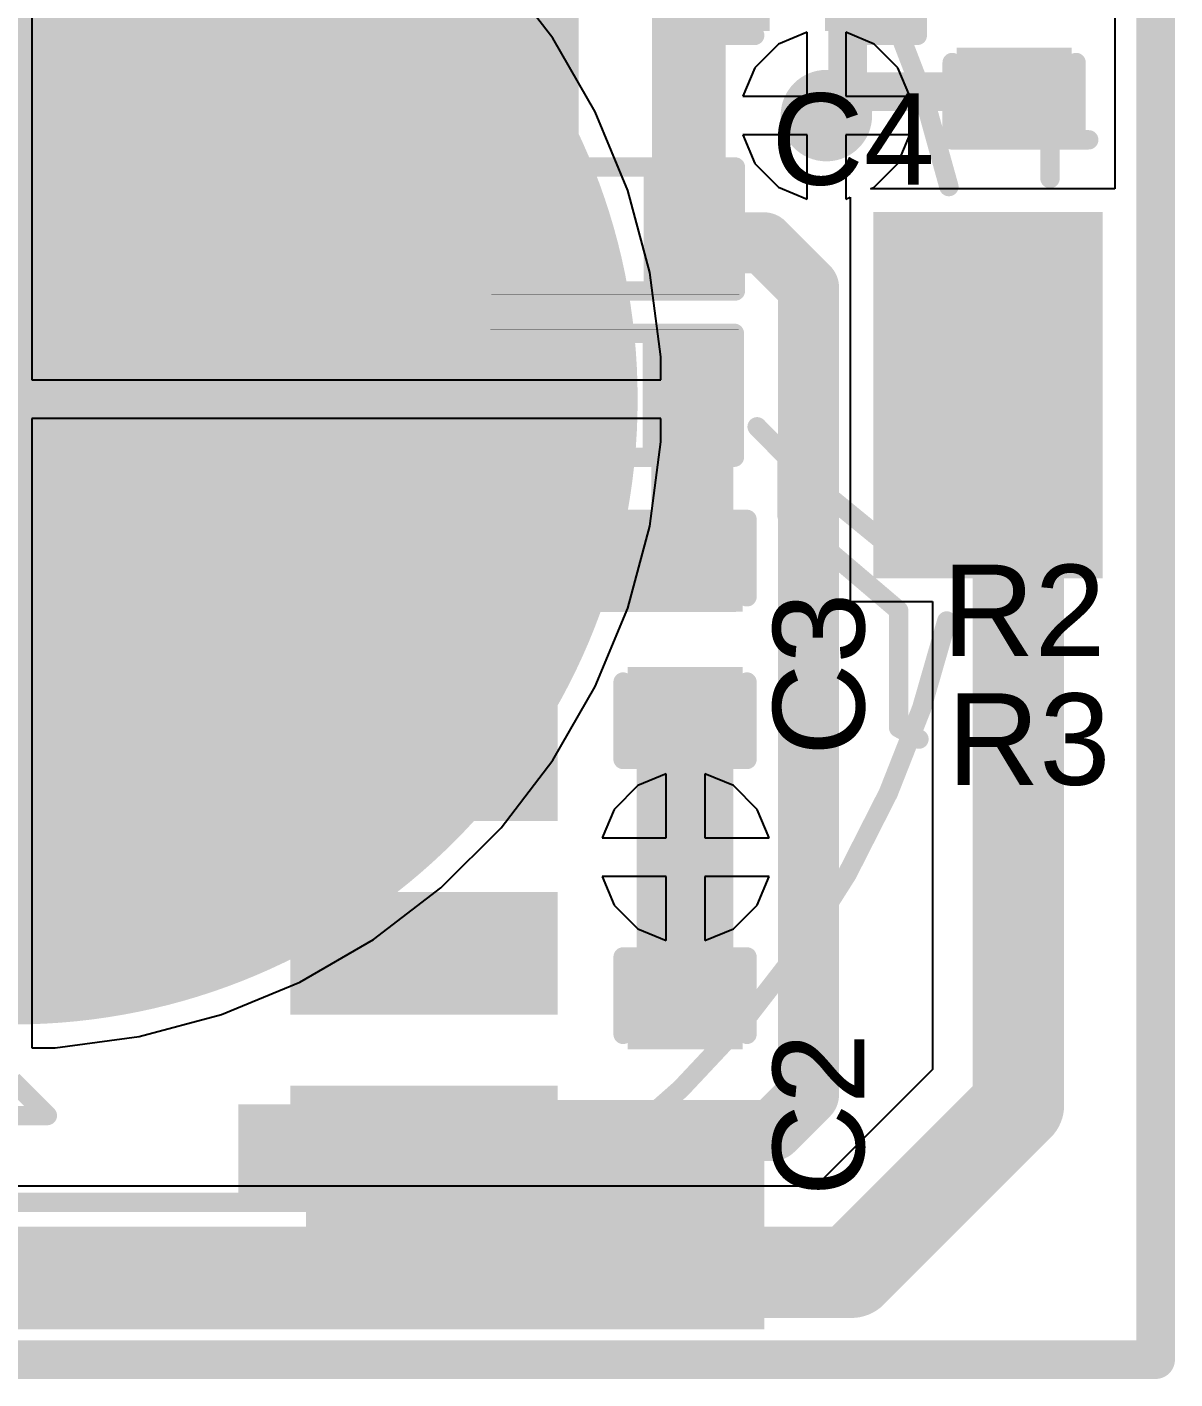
# Model space of a CAD drawing. Header units: inches. Extents: x -0.1 to 15.1, y -0.1 to 15.9.
# Drawn here: x 7.6 to 15.13, y -0.13 to 8.74 of the extents above; entities that cross this region are included whole.
import ezdxf

# ---------------------------------------------------------------- set-up
doc = ezdxf.new("R2010")
doc.units = ezdxf.units.IN
for name, color, linetype in [('Board Outline', 216, 'Continuous'), ('Bottom Layer', 5, 'Continuous'), ('Bottom Overlay', 54, 'Continuous'), ('Bottom Paste', 16, 'Continuous'), ('Bottom Solder', 6, 'Continuous'), ('Multi-Layer', 9, 'Continuous'), ('Pad Holes', 156, 'Continuous'), ('Top Layer', 1, 'Continuous'), ('Top Overlay', 2, 'Continuous'), ('Top Paste', 8, 'Continuous'), ('Top Solder', 216, 'Continuous'), ('Via Holes', 16, 'Continuous')]:
    doc.layers.add(name, color=color, linetype=linetype)
doc.styles.add('Arial', font='', dxfattribs={"height": 0.2})
doc.styles.get('Arial').set_extended_font_data('Arial')

# ---------------------------------------------------------------- blocks, each defined once
blk = doc.blocks.new('RD_CR1220_2_B_2')
at = {"layer": 'Bottom Layer'}
h = blk.add_hatch(color=5, dxfattribs=at)
edge = h.paths.add_edge_path()
edge.add_arc((0, 0), 4, 0, 360)
blk.add_hatch(color=5, dxfattribs=at).paths.add_polyline_path([(-5.75, 1.0728), (-5.75, -1.1272), (-7.05, -1.1272), (-7.05, 1.0728)])
at = {"layer": 'Bottom Paste'}
h = blk.add_hatch(color=16, dxfattribs=at)
edge = h.paths.add_edge_path()
edge.add_arc((0, 0), 4, 0, 360)
at = {"layer": 'Bottom Solder'}
h = blk.add_hatch(color=6, dxfattribs=at)
edge = h.paths.add_edge_path()
edge.add_arc((0, 0), 4.1016, 0, 360)
blk.add_hatch(color=6, dxfattribs=at).paths.add_polyline_path([(-5.6484, 1.1744), (-5.6484, -1.2288), (-7.1516, -1.2288), (-7.1516, 1.1744)])
at = {"layer": 'Multi-Layer'}
blk.add_hatch(color=9, dxfattribs=at).paths.add_polyline_path([(-5.75, 1.0728), (-5.75, -1.1272), (-7.05, -1.1272), (-7.05, 1.0728)])
at = {"layer": 'Pad Holes'}
blk.add_hatch(color=7, dxfattribs=at).paths.add_polyline_path([(-6.1, 0.6228), (-6.1, -0.6772), (-6.7, -0.6772), (-6.7, 0.6228)])
at = {"layer": 'Top Layer'}
blk.add_hatch(color=1, dxfattribs=at).paths.add_polyline_path([(-5.75, 1.0728), (-5.75, -1.1272), (-7.05, -1.1272), (-7.05, 1.0728)])
at = {"layer": 'Top Solder'}
blk.add_hatch(color=216, dxfattribs=at).paths.add_polyline_path([(-5.6484, 1.1744), (-5.6484, -1.2288), (-7.1516, -1.2288), (-7.1516, 1.1744)])
at = {"layer": 'Bottom Overlay'}
for points in [[(-6.1298, 1.4545, 0.127, 0.127, -0.191665), (-3.4544, 5.2685, 0.127, 0.127, 0)], [(3.4544, 5.2685, 0.127, 0.127, 0), (-3.4544, 5.2685, 0.127, 0.127, 0)], [(0.2286, 4.699, 0.127, 0.127, 0), (-0.2286, 4.699, 0.127, 0.127, 0)], [(0, 4.4704, 0.127, 0.127, 0), (-0.2286, 4.699, 0.127, 0.127, 0)], [(-6.8072, -1.4478, 0.127, 0.127, 0), (-6.8072, -1.9558, 0.127, 0.127, 0)], [(6.1298, -1.4545, 0.127, 0.127, -0.794411), (-6.1436, -1.3952, 0.127, 0.127, 0)], [(-6.5532, -1.7018, 0.127, 0.127, 0), (-7.0612, -1.7018, 0.127, 0.127, 0)]]:
    blk.add_lwpolyline(points, format="xyseb", dxfattribs=at)
for points in [[(-3.4861, 5.2685, 0.0635, 0.0635, 1), (-3.4226, 5.2685, 0.0635, 0.0635, 1)], [(-3.4861, 5.2685, 0.0635, 0.0635, 1), (-3.4226, 5.2685, 0.0635, 0.0635, 1)], [(-0.2604, 4.699, 0.0635, 0.0635, 1), (-0.1968, 4.699, 0.0635, 0.0635, 1)], [(-0.2604, 4.699, 0.0635, 0.0635, 1), (-0.1968, 4.699, 0.0635, 0.0635, 1)], [(-6.1615, 1.4545, 0.0635, 0.0635, 1), (-6.098, 1.4545, 0.0635, 0.0635, 1)], [(-6.8389, -1.4478, 0.0635, 0.0635, 1), (-6.7754, -1.4478, 0.0635, 0.0635, 1)], [(-6.1753, -1.3952, 0.0635, 0.0635, 1), (-6.1118, -1.3952, 0.0635, 0.0635, 1)], [(-7.0929, -1.7018, 0.0635, 0.0635, 1), (-7.0294, -1.7018, 0.0635, 0.0635, 1)], [(-6.5849, -1.7018, 0.0635, 0.0635, 1), (-6.5214, -1.7018, 0.0635, 0.0635, 1)], [(-6.8389, -1.9558, 0.0635, 0.0635, 1), (-6.7754, -1.9558, 0.0635, 0.0635, 1)]]:
    blk.add_lwpolyline(points, format="xyseb", close=True, dxfattribs=at)
blk = doc.blocks.new('SOIC_8_0_154___3_90___W______5')
at = {"layer": 'Top Layer'}
for points in [[(-3.475, 1.605), (-3.475, 2.205), (-1.925, 2.205), (-1.925, 1.605)], [(1.925, 1.605), (1.925, 2.205), (3.475, 2.205), (3.475, 1.605)], [(-3.475, 0.335), (-3.475, 0.935), (-1.925, 0.935), (-1.925, 0.335)], [(1.925, 0.335), (1.925, 0.935), (3.475, 0.935), (3.475, 0.335)], [(-3.475, -0.935), (-3.475, -0.335), (-1.925, -0.335), (-1.925, -0.935)], [(1.925, -0.935), (1.925, -0.335), (3.475, -0.335), (3.475, -0.935)], [(-3.475, -2.205), (-3.475, -1.605), (-1.925, -1.605), (-1.925, -2.205)], [(1.925, -2.205), (1.925, -1.605), (3.475, -1.605), (3.475, -2.205)]]:
    blk.add_hatch(color=1, dxfattribs=at).paths.add_polyline_path(points)
at = {"layer": 'Top Overlay'}
blk.add_hatch(color=2, dxfattribs=at).paths.add_polyline_path([(-1.8382, 1.6256), (-1.4826, 1.6256), (-1.4826, 2.2098), (-1.8382, 2.2098)])
at = {"layer": 'Top Paste'}
for points in [[(-3.475, 1.605), (-3.475, 2.205), (-1.925, 2.205), (-1.925, 1.605)], [(1.925, 1.605), (1.925, 2.205), (3.475, 2.205), (3.475, 1.605)], [(-3.475, 0.335), (-3.475, 0.935), (-1.925, 0.935), (-1.925, 0.335)], [(1.925, 0.335), (1.925, 0.935), (3.475, 0.935), (3.475, 0.335)], [(-3.475, -0.935), (-3.475, -0.335), (-1.925, -0.335), (-1.925, -0.935)], [(1.925, -0.935), (1.925, -0.335), (3.475, -0.335), (3.475, -0.935)], [(-3.475, -2.205), (-3.475, -1.605), (-1.925, -1.605), (-1.925, -2.205)], [(1.925, -2.205), (1.925, -1.605), (3.475, -1.605), (3.475, -2.205)]]:
    blk.add_hatch(color=8, dxfattribs=at).paths.add_polyline_path(points)
at = {"layer": 'Top Solder'}
for points in [[(-3.5766, 1.5034), (-3.5766, 2.3066), (-1.8234, 2.3066), (-1.8234, 1.5034)], [(1.8234, 1.5034), (1.8234, 2.3066), (3.5766, 2.3066), (3.5766, 1.5034)], [(-3.5766, 0.2334), (-3.5766, 1.0366), (-1.8234, 1.0366), (-1.8234, 0.2334)], [(1.8234, 0.2334), (1.8234, 1.0366), (3.5766, 1.0366), (3.5766, 0.2334)], [(-3.5766, -1.0366), (-3.5766, -0.2334), (-1.8234, -0.2334), (-1.8234, -1.0366)], [(1.8234, -1.0366), (1.8234, -0.2334), (3.5766, -0.2334), (3.5766, -1.0366)], [(-3.5766, -2.3066), (-3.5766, -1.5034), (-1.8234, -1.5034), (-1.8234, -2.3066)], [(1.8234, -2.3066), (1.8234, -1.5034), (3.5766, -1.5034), (3.5766, -2.3066)]]:
    blk.add_hatch(color=216, dxfattribs=at).paths.add_polyline_path(points)
at = {"layer": 'Top Overlay'}
for points in [[(1.8034, 2.5146, 0.127, 0.127, 0), (-1.8288, 2.5146, 0.127, 0.127, 0)], [(-3.794, 2.0574, 0.127, 0.127, 0), (-3.794, 1.8034, 0.127, 0.127, 0)], [(-3.667, 1.9304, 0.127, 0.127, 0), (-3.794, 2.0574, 0.127, 0.127, 0)], [(-3.667, 1.9304, 0.127, 0.127, 0), (-3.794, 1.8034, 0.127, 0.127, 0)], [(1.8034, -2.5146, 0.127, 0.127, 0), (-1.8288, -2.5146, 0.127, 0.127, 0)]]:
    blk.add_lwpolyline(points, format="xyseb", dxfattribs=at)
for points in [[(-1.8605, 2.5146, 0.0635, 0.0635, 1), (-1.7971, 2.5146, 0.0635, 0.0635, 1)], [(1.7716, 2.5146, 0.0635, 0.0635, 1), (1.8352, 2.5146, 0.0635, 0.0635, 1)], [(-3.8258, 2.0574, 0.0635, 0.0635, 1), (-3.7623, 2.0574, 0.0635, 0.0635, 1)], [(-3.8258, 2.0574, 0.0635, 0.0635, 1), (-3.7623, 2.0574, 0.0635, 0.0635, 1)], [(-3.6988, 1.9304, 0.0635, 0.0635, 1), (-3.6353, 1.9304, 0.0635, 0.0635, 1)], [(-3.6988, 1.9304, 0.0635, 0.0635, 1), (-3.6353, 1.9304, 0.0635, 0.0635, 1)], [(-3.8258, 1.8034, 0.0635, 0.0635, 1), (-3.7623, 1.8034, 0.0635, 0.0635, 1)], [(-3.8258, 1.8034, 0.0635, 0.0635, 1), (-3.7623, 1.8034, 0.0635, 0.0635, 1)], [(-1.8605, -2.5146, 0.0635, 0.0635, 1), (-1.7971, -2.5146, 0.0635, 0.0635, 1)], [(1.7716, -2.5146, 0.0635, 0.0635, 1), (1.8352, -2.5146, 0.0635, 0.0635, 1)]]:
    blk.add_lwpolyline(points, format="xyseb", close=True, dxfattribs=at)
blk = doc.blocks.new('TSA016A2518A_8')
at = {"layer": 'Top Layer'}
for points in [[(-2.6251, 1.425), (-1.5751, 1.425), (-1.5751, 0.725), (-2.6251, 0.725)], [(1.5751, 1.425), (2.6251, 1.425), (2.6251, 0.725), (1.5751, 0.725)], [(-2.6251, -0.725), (-1.5751, -0.725), (-1.5751, -1.425), (-2.6251, -1.425)], [(1.5751, -0.725), (2.6251, -0.725), (2.6251, -1.425), (1.5751, -1.425)]]:
    blk.add_hatch(color=1, dxfattribs=at).paths.add_polyline_path(points)
at = {"layer": 'Top Paste'}
for points in [[(-2.6251, 1.425), (-1.5751, 1.425), (-1.5751, 0.725), (-2.6251, 0.725)], [(1.5751, 1.425), (2.6251, 1.425), (2.6251, 0.725), (1.5751, 0.725)], [(-2.6251, -0.725), (-1.5751, -0.725), (-1.5751, -1.425), (-2.6251, -1.425)], [(1.5751, -0.725), (2.6251, -0.725), (2.6251, -1.425), (1.5751, -1.425)]]:
    blk.add_hatch(color=8, dxfattribs=at).paths.add_polyline_path(points)
at = {"layer": 'Top Solder'}
for points in [[(-2.6759, 1.4758), (-1.5243, 1.4758), (-1.5243, 0.6742), (-2.6759, 0.6742)], [(1.5243, 1.4758), (2.6759, 1.4758), (2.6759, 0.6742), (1.5243, 0.6742)], [(-2.6759, -0.6742), (-1.5243, -0.6742), (-1.5243, -1.4758), (-2.6759, -1.4758)], [(1.5243, -0.6742), (2.6759, -0.6742), (2.6759, -1.4758), (1.5243, -1.4758)]]:
    blk.add_hatch(color=216, dxfattribs=at).paths.add_polyline_path(points)
at = {"layer": 'Top Overlay'}
for points in [[(-2.06, 1.712, 0.127, 0.127, 0), (-1.3664, 1.712, 0.127, 0.127, 0)], [(-1.3664, 1.712, 0.127, 0.127, 0), (1.3664, 1.712, 0.127, 0.127, 0)], [(1.3664, 1.712, 0.127, 0.127, 0), (2.08, 1.712, 0.127, 0.127, 0)], [(-2.8956, 1.2192, 0.127, 0.127, 0), (-2.7686, 1.0922, 0.127, 0.127, 0)], [(-2.8956, 0.9652, 0.127, 0.127, 0), (-2.8956, 1.2192, 0.127, 0.127, 0)], [(-2.8956, 0.9652, 0.127, 0.127, 0), (-2.7686, 1.0922, 0.127, 0.127, 0)], [(-0.508, -1.0159, 0.127, 0.127, -1), (-0.508, 1.0161, 0.127, 0.127, 0)], [(-0.508, 1.0161, 0.127, 0.127, 0), (0.508, 1.0161, 0.127, 0.127, 0)], [(0.508, 1.0161, 0.127, 0.127, -1), (0.508, -1.0159, 0.127, 0.127, 0)], [(-2.1999, -0.5437, 0.127, 0.127, 0), (-2.1999, 0.5439, 0.127, 0.127, 0)], [(2.1999, -0.5437, 0.127, 0.127, 0), (2.1999, 0.5439, 0.127, 0.127, 0)], [(-0.508, -1.0159, 0.127, 0.127, 0), (0.508, -1.0159, 0.127, 0.127, 0)], [(-2.02, -1.6862, 0.127, 0.127, 0), (-1.3952, -1.6862, 0.127, 0.127, 0)], [(-1.3952, -1.6862, 0.127, 0.127, 0), (1.367, -1.6862, 0.127, 0.127, 0)], [(1.367, -1.6862, 0.127, 0.127, 0), (2.14, -1.6862, 0.127, 0.127, 0)]]:
    blk.add_lwpolyline(points, format="xyseb", dxfattribs=at)
for points in [[(-2.0917, 1.712, 0.0635, 0.0635, 1), (-2.0282, 1.712, 0.0635, 0.0635, 1)], [(-1.3982, 1.712, 0.0635, 0.0635, 1), (-1.3347, 1.712, 0.0635, 0.0635, 1)], [(-1.3982, 1.712, 0.0635, 0.0635, 1), (-1.3347, 1.712, 0.0635, 0.0635, 1)], [(1.3347, 1.712, 0.0635, 0.0635, 1), (1.3982, 1.712, 0.0635, 0.0635, 1)], [(1.3347, 1.712, 0.0635, 0.0635, 1), (1.3982, 1.712, 0.0635, 0.0635, 1)], [(2.0483, 1.712, 0.0635, 0.0635, 1), (2.1118, 1.712, 0.0635, 0.0635, 1)], [(-2.9274, 1.2192, 0.0635, 0.0635, 1), (-2.8638, 1.2192, 0.0635, 0.0635, 1)], [(-2.9274, 1.2192, 0.0635, 0.0635, 1), (-2.8638, 1.2192, 0.0635, 0.0635, 1)], [(-2.8003, 1.0922, 0.0635, 0.0635, 1), (-2.7369, 1.0922, 0.0635, 0.0635, 1)], [(-2.8003, 1.0922, 0.0635, 0.0635, 1), (-2.7369, 1.0922, 0.0635, 0.0635, 1)], [(-0.5398, 1.0161, 0.0635, 0.0635, 1), (-0.4763, 1.0161, 0.0635, 0.0635, 1)], [(-0.5398, 1.0161, 0.0635, 0.0635, 1), (-0.4763, 1.0161, 0.0635, 0.0635, 1)], [(0.4763, 1.0161, 0.0635, 0.0635, 1), (0.5398, 1.0161, 0.0635, 0.0635, 1)], [(0.4763, 1.0161, 0.0635, 0.0635, 1), (0.5398, 1.0161, 0.0635, 0.0635, 1)], [(-2.9274, 0.9652, 0.0635, 0.0635, 1), (-2.8638, 0.9652, 0.0635, 0.0635, 1)], [(-2.9274, 0.9652, 0.0635, 0.0635, 1), (-2.8638, 0.9652, 0.0635, 0.0635, 1)], [(-2.2316, 0.5439, 0.0635, 0.0635, 1), (-2.1681, 0.5439, 0.0635, 0.0635, 1)], [(2.1681, 0.5439, 0.0635, 0.0635, 1), (2.2316, 0.5439, 0.0635, 0.0635, 1)], [(-2.2316, -0.5437, 0.0635, 0.0635, 1), (-2.1681, -0.5437, 0.0635, 0.0635, 1)], [(2.1681, -0.5437, 0.0635, 0.0635, 1), (2.2316, -0.5437, 0.0635, 0.0635, 1)], [(-0.5398, -1.0159, 0.0635, 0.0635, 1), (-0.4763, -1.0159, 0.0635, 0.0635, 1)], [(-0.5398, -1.0159, 0.0635, 0.0635, 1), (-0.4763, -1.0159, 0.0635, 0.0635, 1)], [(0.4763, -1.0159, 0.0635, 0.0635, 1), (0.5398, -1.0159, 0.0635, 0.0635, 1)], [(0.4763, -1.0159, 0.0635, 0.0635, 1), (0.5398, -1.0159, 0.0635, 0.0635, 1)], [(-2.0517, -1.6862, 0.0635, 0.0635, 1), (-1.9882, -1.6862, 0.0635, 0.0635, 1)], [(-1.427, -1.6862, 0.0635, 0.0635, 1), (-1.3635, -1.6862, 0.0635, 0.0635, 1)], [(-1.427, -1.6862, 0.0635, 0.0635, 1), (-1.3635, -1.6862, 0.0635, 0.0635, 1)], [(1.3352, -1.6862, 0.0635, 0.0635, 1), (1.3987, -1.6862, 0.0635, 0.0635, 1)], [(1.3352, -1.6862, 0.0635, 0.0635, 1), (1.3987, -1.6862, 0.0635, 0.0635, 1)], [(2.1083, -1.6862, 0.0635, 0.0635, 1), (2.1718, -1.6862, 0.0635, 0.0635, 1)]]:
    blk.add_lwpolyline(points, format="xyseb", close=True, dxfattribs=at)
blk = doc.blocks.new('R___0402_10')
at = {"layer": 'Top Layer'}
for points in [[(-0.6985, -0.3175), (-0.6985, 0.3175), (-0.2413, 0.3175), (-0.2413, -0.3175)], [(0.2413, -0.3175), (0.2413, 0.3175), (0.6985, 0.3175), (0.6985, -0.3175)]]:
    blk.add_hatch(color=1, dxfattribs=at).paths.add_polyline_path(points)
at = {"layer": 'Top Paste'}
for points in [[(-0.6985, -0.3175), (-0.6985, 0.3175), (-0.2413, 0.3175), (-0.2413, -0.3175)], [(0.2413, -0.3175), (0.2413, 0.3175), (0.6985, 0.3175), (0.6985, -0.3175)]]:
    blk.add_hatch(color=8, dxfattribs=at).paths.add_polyline_path(points)
at = {"layer": 'Top Solder'}
for points in [[(-0.7535, -0.3725), (-0.7535, 0.3725), (-0.1863, 0.3725), (-0.1863, -0.3725)], [(0.1863, -0.3725), (0.1863, 0.3725), (0.7535, 0.3725), (0.7535, -0.3725)]]:
    blk.add_hatch(color=216, dxfattribs=at).paths.add_polyline_path(points)
at = {"layer": 'Top Overlay'}
for points in [[(0.7874, 0.4064, 0.127, 0.127, 0), (-0.7874, 0.4064, 0.127, 0.127, 0)], [(-0.7874, 0.4064, 0.127, 0.127, 0), (-0.7874, -0.4064, 0.127, 0.127, 0)], [(0.7874, 0.4064, 0.127, 0.127, 0), (0.7874, -0.4064, 0.127, 0.127, 0)], [(0.7874, -0.4064, 0.127, 0.127, 0), (-0.7874, -0.4064, 0.127, 0.127, 0)], [(0.8128, -0.4318, 0.00323, 0.00323, 0), (-0.8128, -0.4318, 0.00323, 0.00323, 0)]]:
    blk.add_lwpolyline(points, format="xyseb", dxfattribs=at)
for points in [[(-0.8191, 0.4064, 0.0635, 0.0635, 1), (-0.7556, 0.4064, 0.0635, 0.0635, 1)], [(-0.8191, 0.4064, 0.0635, 0.0635, 1), (-0.7556, 0.4064, 0.0635, 0.0635, 1)], [(0.7556, 0.4064, 0.0635, 0.0635, 1), (0.8191, 0.4064, 0.0635, 0.0635, 1)], [(0.7556, 0.4064, 0.0635, 0.0635, 1), (0.8191, 0.4064, 0.0635, 0.0635, 1)], [(-0.8191, -0.4064, 0.0635, 0.0635, 1), (-0.7556, -0.4064, 0.0635, 0.0635, 1)], [(-0.8191, -0.4064, 0.0635, 0.0635, 1), (-0.7556, -0.4064, 0.0635, 0.0635, 1)], [(0.7556, -0.4064, 0.0635, 0.0635, 1), (0.8191, -0.4064, 0.0635, 0.0635, 1)], [(0.7556, -0.4064, 0.0635, 0.0635, 1), (0.8191, -0.4064, 0.0635, 0.0635, 1)], [(-0.8136, -0.4318, 0.00161, 0.00161, 1), (-0.812, -0.4318, 0.00161, 0.00161, 1)], [(0.812, -0.4318, 0.00161, 0.00161, 1), (0.8136, -0.4318, 0.00161, 0.00161, 1)]]:
    blk.add_lwpolyline(points, format="xyseb", close=True, dxfattribs=at)
blk = doc.blocks.new('R___0402_11')
at = {"layer": 'Top Layer'}
for points in [[(-0.6985, -0.3175), (-0.6985, 0.3175), (-0.2413, 0.3175), (-0.2413, -0.3175)], [(0.2413, -0.3175), (0.2413, 0.3175), (0.6985, 0.3175), (0.6985, -0.3175)]]:
    blk.add_hatch(color=1, dxfattribs=at).paths.add_polyline_path(points)
at = {"layer": 'Top Paste'}
for points in [[(-0.6985, -0.3175), (-0.6985, 0.3175), (-0.2413, 0.3175), (-0.2413, -0.3175)], [(0.2413, -0.3175), (0.2413, 0.3175), (0.6985, 0.3175), (0.6985, -0.3175)]]:
    blk.add_hatch(color=8, dxfattribs=at).paths.add_polyline_path(points)
at = {"layer": 'Top Solder'}
for points in [[(-0.7535, -0.3725), (-0.7535, 0.3725), (-0.1863, 0.3725), (-0.1863, -0.3725)], [(0.1863, -0.3725), (0.1863, 0.3725), (0.7535, 0.3725), (0.7535, -0.3725)]]:
    blk.add_hatch(color=216, dxfattribs=at).paths.add_polyline_path(points)
at = {"layer": 'Top Overlay'}
for points in [[(-0.7874, 0.4064, 0.127, 0.127, 0), (0.7874, 0.4064, 0.127, 0.127, 0)], [(-0.7874, -0.4064, 0.127, 0.127, 0), (-0.7874, 0.4064, 0.127, 0.127, 0)], [(0.7874, -0.4064, 0.127, 0.127, 0), (0.7874, 0.4064, 0.127, 0.127, 0)], [(-0.7874, -0.4064, 0.127, 0.127, 0), (0.7874, -0.4064, 0.127, 0.127, 0)], [(-0.8128, -0.4318, 0.00323, 0.00323, 0), (0.8128, -0.4318, 0.00323, 0.00323, 0)]]:
    blk.add_lwpolyline(points, format="xyseb", dxfattribs=at)
for points in [[(-0.8191, 0.4064, 0.0635, 0.0635, 1), (-0.7556, 0.4064, 0.0635, 0.0635, 1)], [(-0.8191, 0.4064, 0.0635, 0.0635, 1), (-0.7556, 0.4064, 0.0635, 0.0635, 1)], [(0.7556, 0.4064, 0.0635, 0.0635, 1), (0.8191, 0.4064, 0.0635, 0.0635, 1)], [(0.7556, 0.4064, 0.0635, 0.0635, 1), (0.8191, 0.4064, 0.0635, 0.0635, 1)], [(-0.8191, -0.4064, 0.0635, 0.0635, 1), (-0.7556, -0.4064, 0.0635, 0.0635, 1)], [(-0.8191, -0.4064, 0.0635, 0.0635, 1), (-0.7556, -0.4064, 0.0635, 0.0635, 1)], [(0.7556, -0.4064, 0.0635, 0.0635, 1), (0.8191, -0.4064, 0.0635, 0.0635, 1)], [(0.7556, -0.4064, 0.0635, 0.0635, 1), (0.8191, -0.4064, 0.0635, 0.0635, 1)], [(-0.8136, -0.4318, 0.00161, 0.00161, 1), (-0.812, -0.4318, 0.00161, 0.00161, 1)], [(0.812, -0.4318, 0.00161, 0.00161, 1), (0.8136, -0.4318, 0.00161, 0.00161, 1)]]:
    blk.add_lwpolyline(points, format="xyseb", close=True, dxfattribs=at)
blk = doc.blocks.new('C___0402_15')
at = {"layer": 'Top Layer'}
for points in [[(-0.6985, -0.3175), (-0.6985, 0.3175), (-0.2413, 0.3175), (-0.2413, -0.3175)], [(0.2413, -0.3175), (0.2413, 0.3175), (0.6985, 0.3175), (0.6985, -0.3175)]]:
    blk.add_hatch(color=1, dxfattribs=at).paths.add_polyline_path(points)
at = {"layer": 'Top Paste'}
for points in [[(-0.6985, -0.3175), (-0.6985, 0.3175), (-0.2413, 0.3175), (-0.2413, -0.3175)], [(0.2413, -0.3175), (0.2413, 0.3175), (0.6985, 0.3175), (0.6985, -0.3175)]]:
    blk.add_hatch(color=8, dxfattribs=at).paths.add_polyline_path(points)
at = {"layer": 'Top Solder'}
for points in [[(-0.7585, -0.3775), (-0.7585, 0.3775), (-0.1813, 0.3775), (-0.1813, -0.3775)], [(0.1813, -0.3775), (0.1813, 0.3775), (0.7585, 0.3775), (0.7585, -0.3775)]]:
    blk.add_hatch(color=216, dxfattribs=at).paths.add_polyline_path(points)
at = {"layer": 'Top Overlay'}
for points in [[(-0.2794, 0.4064, 0.127, 0.127, 0), (-0.7874, 0.4064, 0.127, 0.127, 0)], [(-0.7874, 0.4064, 0.127, 0.127, 0), (-0.7874, -0.4064, 0.127, 0.127, 0)], [(0.7874, 0.4064, 0.127, 0.127, 0), (0.2794, 0.4064, 0.127, 0.127, 0)], [(0.7874, 0.4064, 0.127, 0.127, 0), (0.7874, -0.4064, 0.127, 0.127, 0)], [(-0.2794, -0.4064, 0.127, 0.127, 0), (-0.7874, -0.4064, 0.127, 0.127, 0)], [(0.7874, -0.4064, 0.127, 0.127, 0), (0.2794, -0.4064, 0.127, 0.127, 0)]]:
    blk.add_lwpolyline(points, format="xyseb", dxfattribs=at)
for points in [[(-0.8191, 0.4064, 0.0635, 0.0635, 1), (-0.7556, 0.4064, 0.0635, 0.0635, 1)], [(-0.8191, 0.4064, 0.0635, 0.0635, 1), (-0.7556, 0.4064, 0.0635, 0.0635, 1)], [(-0.3111, 0.4064, 0.0635, 0.0635, 1), (-0.2477, 0.4064, 0.0635, 0.0635, 1)], [(0.2477, 0.4064, 0.0635, 0.0635, 1), (0.3111, 0.4064, 0.0635, 0.0635, 1)], [(0.7556, 0.4064, 0.0635, 0.0635, 1), (0.8191, 0.4064, 0.0635, 0.0635, 1)], [(0.7556, 0.4064, 0.0635, 0.0635, 1), (0.8191, 0.4064, 0.0635, 0.0635, 1)], [(-0.8191, -0.4064, 0.0635, 0.0635, 1), (-0.7556, -0.4064, 0.0635, 0.0635, 1)], [(-0.8191, -0.4064, 0.0635, 0.0635, 1), (-0.7556, -0.4064, 0.0635, 0.0635, 1)], [(-0.3111, -0.4064, 0.0635, 0.0635, 1), (-0.2477, -0.4064, 0.0635, 0.0635, 1)], [(0.2477, -0.4064, 0.0635, 0.0635, 1), (0.3111, -0.4064, 0.0635, 0.0635, 1)], [(0.7556, -0.4064, 0.0635, 0.0635, 1), (0.8191, -0.4064, 0.0635, 0.0635, 1)], [(0.7556, -0.4064, 0.0635, 0.0635, 1), (0.8191, -0.4064, 0.0635, 0.0635, 1)]]:
    blk.add_lwpolyline(points, format="xyseb", close=True, dxfattribs=at)
blk = doc.blocks.new('C___0402_16')
at = {"layer": 'Top Layer'}
for points in [[(-0.6985, -0.3175), (-0.6985, 0.3175), (-0.2413, 0.3175), (-0.2413, -0.3175)], [(0.2413, -0.3175), (0.2413, 0.3175), (0.6985, 0.3175), (0.6985, -0.3175)]]:
    blk.add_hatch(color=1, dxfattribs=at).paths.add_polyline_path(points)
at = {"layer": 'Top Paste'}
for points in [[(-0.6985, -0.3175), (-0.6985, 0.3175), (-0.2413, 0.3175), (-0.2413, -0.3175)], [(0.2413, -0.3175), (0.2413, 0.3175), (0.6985, 0.3175), (0.6985, -0.3175)]]:
    blk.add_hatch(color=8, dxfattribs=at).paths.add_polyline_path(points)
at = {"layer": 'Top Solder'}
for points in [[(-0.7585, -0.3775), (-0.7585, 0.3775), (-0.1813, 0.3775), (-0.1813, -0.3775)], [(0.1813, -0.3775), (0.1813, 0.3775), (0.7585, 0.3775), (0.7585, -0.3775)]]:
    blk.add_hatch(color=216, dxfattribs=at).paths.add_polyline_path(points)
at = {"layer": 'Top Overlay'}
for points in [[(-0.7874, 0.4064, 0.127, 0.127, 0), (-0.2794, 0.4064, 0.127, 0.127, 0)], [(-0.7874, 0.4064, 0.127, 0.127, 0), (-0.7874, -0.4064, 0.127, 0.127, 0)], [(0.2794, 0.4064, 0.127, 0.127, 0), (0.7874, 0.4064, 0.127, 0.127, 0)], [(0.7874, 0.4064, 0.127, 0.127, 0), (0.7874, -0.4064, 0.127, 0.127, 0)], [(-0.7874, -0.4064, 0.127, 0.127, 0), (-0.2794, -0.4064, 0.127, 0.127, 0)], [(0.2794, -0.4064, 0.127, 0.127, 0), (0.7874, -0.4064, 0.127, 0.127, 0)]]:
    blk.add_lwpolyline(points, format="xyseb", dxfattribs=at)
for points in [[(-0.8191, 0.4064, 0.0635, 0.0635, 1), (-0.7556, 0.4064, 0.0635, 0.0635, 1)], [(-0.8191, 0.4064, 0.0635, 0.0635, 1), (-0.7556, 0.4064, 0.0635, 0.0635, 1)], [(-0.3111, 0.4064, 0.0635, 0.0635, 1), (-0.2477, 0.4064, 0.0635, 0.0635, 1)], [(0.2477, 0.4064, 0.0635, 0.0635, 1), (0.3111, 0.4064, 0.0635, 0.0635, 1)], [(0.7556, 0.4064, 0.0635, 0.0635, 1), (0.8191, 0.4064, 0.0635, 0.0635, 1)], [(0.7556, 0.4064, 0.0635, 0.0635, 1), (0.8191, 0.4064, 0.0635, 0.0635, 1)], [(-0.8191, -0.4064, 0.0635, 0.0635, 1), (-0.7556, -0.4064, 0.0635, 0.0635, 1)], [(-0.8191, -0.4064, 0.0635, 0.0635, 1), (-0.7556, -0.4064, 0.0635, 0.0635, 1)], [(-0.3111, -0.4064, 0.0635, 0.0635, 1), (-0.2477, -0.4064, 0.0635, 0.0635, 1)], [(0.2477, -0.4064, 0.0635, 0.0635, 1), (0.3111, -0.4064, 0.0635, 0.0635, 1)], [(0.7556, -0.4064, 0.0635, 0.0635, 1), (0.8191, -0.4064, 0.0635, 0.0635, 1)], [(0.7556, -0.4064, 0.0635, 0.0635, 1), (0.8191, -0.4064, 0.0635, 0.0635, 1)]]:
    blk.add_lwpolyline(points, format="xyseb", close=True, dxfattribs=at)
blk = doc.blocks.new('C___0402_17')
at = {"layer": 'Top Layer'}
for points in [[(-0.6985, -0.3175), (-0.6985, 0.3175), (-0.2413, 0.3175), (-0.2413, -0.3175)], [(0.2413, -0.3175), (0.2413, 0.3175), (0.6985, 0.3175), (0.6985, -0.3175)]]:
    blk.add_hatch(color=1, dxfattribs=at).paths.add_polyline_path(points)
at = {"layer": 'Top Paste'}
for points in [[(-0.6985, -0.3175), (-0.6985, 0.3175), (-0.2413, 0.3175), (-0.2413, -0.3175)], [(0.2413, -0.3175), (0.2413, 0.3175), (0.6985, 0.3175), (0.6985, -0.3175)]]:
    blk.add_hatch(color=8, dxfattribs=at).paths.add_polyline_path(points)
at = {"layer": 'Top Solder'}
for points in [[(-0.7585, -0.3775), (-0.7585, 0.3775), (-0.1813, 0.3775), (-0.1813, -0.3775)], [(0.1813, -0.3775), (0.1813, 0.3775), (0.7585, 0.3775), (0.7585, -0.3775)]]:
    blk.add_hatch(color=216, dxfattribs=at).paths.add_polyline_path(points)
at = {"layer": 'Top Overlay'}
for points in [[(-0.7874, 0.4064, 0.127, 0.127, 0), (-0.7874, -0.4064, 0.127, 0.127, 0)], [(-0.7874, 0.4064, 0.127, 0.127, 0), (-0.2794, 0.4064, 0.127, 0.127, 0)], [(0.2794, 0.4064, 0.127, 0.127, 0), (0.7874, 0.4064, 0.127, 0.127, 0)], [(0.7874, 0.4064, 0.127, 0.127, 0), (0.7874, -0.4064, 0.127, 0.127, 0)], [(-0.7874, -0.4064, 0.127, 0.127, 0), (-0.2794, -0.4064, 0.127, 0.127, 0)], [(0.2794, -0.4064, 0.127, 0.127, 0), (0.7874, -0.4064, 0.127, 0.127, 0)]]:
    blk.add_lwpolyline(points, format="xyseb", dxfattribs=at)
for points in [[(-0.8191, 0.4064, 0.0635, 0.0635, 1), (-0.7556, 0.4064, 0.0635, 0.0635, 1)], [(-0.8191, 0.4064, 0.0635, 0.0635, 1), (-0.7556, 0.4064, 0.0635, 0.0635, 1)], [(-0.3111, 0.4064, 0.0635, 0.0635, 1), (-0.2477, 0.4064, 0.0635, 0.0635, 1)], [(0.2477, 0.4064, 0.0635, 0.0635, 1), (0.3111, 0.4064, 0.0635, 0.0635, 1)], [(0.7556, 0.4064, 0.0635, 0.0635, 1), (0.8191, 0.4064, 0.0635, 0.0635, 1)], [(0.7556, 0.4064, 0.0635, 0.0635, 1), (0.8191, 0.4064, 0.0635, 0.0635, 1)], [(-0.8191, -0.4064, 0.0635, 0.0635, 1), (-0.7556, -0.4064, 0.0635, 0.0635, 1)], [(-0.8191, -0.4064, 0.0635, 0.0635, 1), (-0.7556, -0.4064, 0.0635, 0.0635, 1)], [(-0.3111, -0.4064, 0.0635, 0.0635, 1), (-0.2477, -0.4064, 0.0635, 0.0635, 1)], [(0.2477, -0.4064, 0.0635, 0.0635, 1), (0.3111, -0.4064, 0.0635, 0.0635, 1)], [(0.7556, -0.4064, 0.0635, 0.0635, 1), (0.8191, -0.4064, 0.0635, 0.0635, 1)], [(0.7556, -0.4064, 0.0635, 0.0635, 1), (0.8191, -0.4064, 0.0635, 0.0635, 1)]]:
    blk.add_lwpolyline(points, format="xyseb", close=True, dxfattribs=at)
blk = doc.blocks.new('C___0402_18')
at = {"layer": 'Top Layer'}
for points in [[(-0.6985, -0.3175), (-0.6985, 0.3175), (-0.2413, 0.3175), (-0.2413, -0.3175)], [(0.2413, -0.3175), (0.2413, 0.3175), (0.6985, 0.3175), (0.6985, -0.3175)]]:
    blk.add_hatch(color=1, dxfattribs=at).paths.add_polyline_path(points)
at = {"layer": 'Top Paste'}
for points in [[(-0.6985, -0.3175), (-0.6985, 0.3175), (-0.2413, 0.3175), (-0.2413, -0.3175)], [(0.2413, -0.3175), (0.2413, 0.3175), (0.6985, 0.3175), (0.6985, -0.3175)]]:
    blk.add_hatch(color=8, dxfattribs=at).paths.add_polyline_path(points)
at = {"layer": 'Top Solder'}
for points in [[(-0.7585, -0.3775), (-0.7585, 0.3775), (-0.1813, 0.3775), (-0.1813, -0.3775)], [(0.1813, -0.3775), (0.1813, 0.3775), (0.7585, 0.3775), (0.7585, -0.3775)]]:
    blk.add_hatch(color=216, dxfattribs=at).paths.add_polyline_path(points)
at = {"layer": 'Top Overlay'}
for points in [[(-0.7874, -0.4064, 0.127, 0.127, 0), (-0.7874, 0.4064, 0.127, 0.127, 0)], [(-0.2794, 0.4064, 0.127, 0.127, 0), (-0.7874, 0.4064, 0.127, 0.127, 0)], [(0.7874, 0.4064, 0.127, 0.127, 0), (0.2794, 0.4064, 0.127, 0.127, 0)], [(0.7874, -0.4064, 0.127, 0.127, 0), (0.7874, 0.4064, 0.127, 0.127, 0)], [(-0.2794, -0.4064, 0.127, 0.127, 0), (-0.7874, -0.4064, 0.127, 0.127, 0)], [(0.7874, -0.4064, 0.127, 0.127, 0), (0.2794, -0.4064, 0.127, 0.127, 0)]]:
    blk.add_lwpolyline(points, format="xyseb", dxfattribs=at)
for points in [[(-0.8191, 0.4064, 0.0635, 0.0635, 1), (-0.7556, 0.4064, 0.0635, 0.0635, 1)], [(-0.8191, 0.4064, 0.0635, 0.0635, 1), (-0.7556, 0.4064, 0.0635, 0.0635, 1)], [(-0.3111, 0.4064, 0.0635, 0.0635, 1), (-0.2477, 0.4064, 0.0635, 0.0635, 1)], [(0.2477, 0.4064, 0.0635, 0.0635, 1), (0.3111, 0.4064, 0.0635, 0.0635, 1)], [(0.7556, 0.4064, 0.0635, 0.0635, 1), (0.8191, 0.4064, 0.0635, 0.0635, 1)], [(0.7556, 0.4064, 0.0635, 0.0635, 1), (0.8191, 0.4064, 0.0635, 0.0635, 1)], [(-0.8191, -0.4064, 0.0635, 0.0635, 1), (-0.7556, -0.4064, 0.0635, 0.0635, 1)], [(-0.8191, -0.4064, 0.0635, 0.0635, 1), (-0.7556, -0.4064, 0.0635, 0.0635, 1)], [(-0.3111, -0.4064, 0.0635, 0.0635, 1), (-0.2477, -0.4064, 0.0635, 0.0635, 1)], [(0.2477, -0.4064, 0.0635, 0.0635, 1), (0.3111, -0.4064, 0.0635, 0.0635, 1)], [(0.7556, -0.4064, 0.0635, 0.0635, 1), (0.8191, -0.4064, 0.0635, 0.0635, 1)], [(0.7556, -0.4064, 0.0635, 0.0635, 1), (0.8191, -0.4064, 0.0635, 0.0635, 1)]]:
    blk.add_lwpolyline(points, format="xyseb", close=True, dxfattribs=at)

msp = doc.modelspace()

# ---------------------------------------------------------------- hatches: boundary and pattern name
at = {"layer": 'Bottom Layer'}
h = msp.add_hatch(color=5, dxfattribs=at)
edge = h.paths.add_edge_path()
edge.add_arc((12.8398, 8.1606), 0.3, 0, 360)
h = msp.add_hatch(color=5, dxfattribs=at)
edge = h.paths.add_edge_path()
edge.add_arc((8.9172, 7.425), 0.3, 0, 360)
h = msp.add_hatch(color=5, dxfattribs=at)
edge = h.paths.add_edge_path()
edge.add_arc((11.9164, 3.2958), 0.3, 0, 360)
at = {"layer": 'Bottom Solder'}
h = msp.add_hatch(color=6, dxfattribs=at)
edge = h.paths.add_edge_path()
edge.add_arc((8.9172, 7.425), 0.32, 0, 360)
at = {"layer": 'Top Layer'}
for points in [[(11.6967, 7.0993), (12.1793, 7.0993), (12.1793, 11.0687), (11.6967, 11.0687)], [(10.7477, 7.0993), (11.2141, 7.0993), (11.2141, 9.925), (10.7477, 9.925)], [(4.8749, 7.075), (10.1251, 7.075), (10.1251, 7.775), (4.8749, 7.775)], [(10.7505, 6.0086), (11.2141, 6.0086), (11.2141, 7.7343), (10.7505, 7.7343)], [(11.6903, 4.9657), (12.2301, 4.9657), (12.2301, 6.6436), (11.6903, 6.6436)], [(9.425, 4.905), (12.2464, 4.905), (12.2464, 5.505), (9.425, 5.505)], [(11.5951, 2.0955), (12.2301, 2.0955), (12.2301, 4.4831), (11.5951, 4.4831)], [(9.425, 1.095), (12.4333, 1.095), (12.4333, 1.7035), (9.425, 1.7035)], [(9.425, 0.2604), (12.4333, 0.2604), (12.4333, 1.695), (9.425, 1.695)], [(0.1761, 0.1986), (12.4333, 0.1986), (12.4333, 0.5731), (0.1761, 0.5731)]]:
    msp.add_hatch(color=1, dxfattribs=at).paths.add_polyline_path(points)
h = msp.add_hatch(color=1, dxfattribs=at)
edge = h.paths.add_edge_path()
edge.add_arc((12.8398, 8.1606), 0.3, 0, 360)
h = msp.add_hatch(color=1, dxfattribs=at)
edge = h.paths.add_edge_path()
edge.add_arc((8.9172, 7.425), 0.3, 0, 360)
h = msp.add_hatch(color=1, dxfattribs=at)
edge = h.paths.add_edge_path()
edge.add_arc((11.9164, 3.2958), 0.3, 0, 360)
at = {"layer": 'Top Solder'}
h = msp.add_hatch(color=216, dxfattribs=at)
edge = h.paths.add_edge_path()
edge.add_arc((8.9172, 7.425), 0.32, 0, 360)
at = {"layer": 'Via Holes'}
h = msp.add_hatch(color=7, dxfattribs=at)
edge = h.paths.add_edge_path()
edge.add_arc((12.8398, 8.1606), 0.15, 0, 360)
h = msp.add_hatch(color=7, dxfattribs=at)
edge = h.paths.add_edge_path()
edge.add_arc((8.9172, 7.425), 0.15, 0, 360)
h = msp.add_hatch(color=7, dxfattribs=at)
edge = h.paths.add_edge_path()
edge.add_arc((11.9164, 3.2958), 0.15, 0, 360)

# ---------------------------------------------------------------- linework, layer by layer
at = {"layer": 'Board Outline'}
for points in [[(15, 0, 0.254, 0.254, 0), (15, 15, 0.254, 0.254, 0)], [(0, 0, 0.254, 0.254, 0), (15, 0, 0.254, 0.254, 0)]]:
    msp.add_lwpolyline(points, format="xyseb", dxfattribs=at)
msp.add_lwpolyline([(14.9365, 0, 0.127, 0.127, 1), (15.0635, 0, 0.127, 0.127, 1)], format="xyseb", close=True, dxfattribs=at)
msp.add_lwpolyline([(14.9365, 0, 0.127, 0.127, 1), (15.0635, 0, 0.127, 0.127, 1)], format="xyseb", close=True, dxfattribs=at)
at = {"layer": 'Bottom Layer'}
for p, q in [((14.732, 14.732), (14.732, 7.6812)), ((7.627, 10.554), (7.627, 6.427)), ((11.0447, 8.6685), (10.7052, 9.1109)), ((12.7128, 8.7077), (12.5259, 8.6303)), ((12.7128, 8.2876), (12.7128, 8.7077)), ((13.1536, 8.6303), (12.9668, 8.7077)), ((12.9668, 8.7077), (12.9668, 8.2876)), ((11.3235, 8.1855), (11.0447, 8.6685)), ((12.5259, 8.6303), (12.3701, 8.4744)), ((13.3094, 8.4744), (13.1536, 8.6303)), ((12.3701, 8.4744), (12.2927, 8.2876)), ((13.3868, 8.2876), (13.3094, 8.4744)), ((12.2927, 8.2876), (12.7128, 8.2876)), ((12.9668, 8.2876), (13.3868, 8.2876)), ((11.5369, 7.6703), (11.3235, 8.1855)), ((12.7128, 8.0336), (12.2927, 8.0336)), ((12.2927, 8.0336), (12.3701, 7.8468)), ((12.7128, 7.6136), (12.7128, 8.0336)), ((13.3868, 8.0336), (12.9668, 8.0336)), ((12.9668, 8.0336), (12.9668, 7.6136)), ((13.3094, 7.8468), (13.3868, 8.0336)), ((12.3701, 7.8468), (12.5259, 7.691)), ((13.1536, 7.691), (13.3094, 7.8468)), ((11.6812, 7.1317), (11.5369, 7.6703)), ((12.5259, 7.691), (12.7128, 7.6136)), ((13.1299, 7.6812), (13.1536, 7.691)), ((14.732, 7.6812), (13.1299, 7.6812)), ((12.9668, 7.6136), (12.996, 7.6257)), ((12.996, 7.6257), (12.996, 4.9732)), ((11.754, 6.5788), (11.6812, 7.1317)), ((11.754, 6.427), (11.754, 6.5788)), ((7.627, 6.427), (11.754, 6.427)), ((11.754, 6.173), (7.627, 6.173)), ((7.627, 6.173), (7.627, 2.046)), ((11.754, 6.0212), (11.754, 6.173)), ((11.6812, 5.4683), (11.754, 6.0212)), ((11.5369, 4.9297), (11.6812, 5.4683)), ((12.996, 4.9732), (13.5352, 4.9732)), ((13.5352, 4.9732), (13.5352, 1.903)), ((11.3235, 4.4145), (11.5369, 4.9297)), ((11.0447, 3.9315), (11.3235, 4.4145)), ((10.7052, 3.4891), (11.0447, 3.9315)), ((11.7894, 3.8428), (11.6026, 3.7654)), ((11.7894, 3.4228), (11.7894, 3.8428)), ((12.2302, 3.7654), (12.0434, 3.8428)), ((12.0434, 3.8428), (12.0434, 3.4228)), ((11.6026, 3.7654), (11.4468, 3.6096)), ((12.3861, 3.6096), (12.2302, 3.7654)), ((11.4468, 3.6096), (11.3694, 3.4228)), ((12.4635, 3.4228), (12.3861, 3.6096)), ((10.3109, 3.0948), (10.7052, 3.4891)), ((11.3694, 3.4228), (11.7894, 3.4228)), ((12.0434, 3.4228), (12.4635, 3.4228)), ((11.7894, 3.1688), (11.3694, 3.1688)), ((11.3694, 3.1688), (11.4468, 2.982)), ((11.7894, 2.7487), (11.7894, 3.1688)), ((12.4635, 3.1688), (12.0434, 3.1688)), ((12.0434, 3.1688), (12.0434, 2.7487)), ((12.3861, 2.982), (12.4635, 3.1688)), ((9.8685, 2.7553), (10.3109, 3.0948)), ((11.4468, 2.982), (11.6026, 2.8261)), ((12.2302, 2.8261), (12.3861, 2.982)), ((9.3855, 2.4765), (9.8685, 2.7553)), ((11.6026, 2.8261), (11.7894, 2.7487)), ((12.0434, 2.7487), (12.2302, 2.8261)), ((8.8703, 2.2631), (9.3855, 2.4765)), ((8.3317, 2.1188), (8.8703, 2.2631)), ((7.627, 2.046), (7.7788, 2.046)), ((7.7788, 2.046), (8.3317, 2.1188)), ((13.5352, 1.903), (12.7702, 1.1379)), ((12.7702, 1.1379), (2.376, 1.1379))]:
    msp.add_line(p, q, dxfattribs=at)
for points in [[(14.1, 1.669, 0.6, 0.6, 0), (14.1, 6.3272, 0.6, 0.6, 0)], [(13.0041, 0.5731, 0.6, 0.6, 0), (14.1, 1.669, 0.6, 0.6, 0)], [(2.1421, 0.5731, 0.6, 0.6, 0), (13.0041, 0.5731, 0.6, 0.6, 0)]]:
    msp.add_lwpolyline(points, format="xyseb", dxfattribs=at)
for points in [[(13.95, 6.3272, 0.3, 0.3, 1), (14.25, 6.3272, 0.3, 0.3, 1)], [(13.95, 1.669, 0.3, 0.3, 1), (14.25, 1.669, 0.3, 0.3, 1)], [(13.95, 1.669, 0.3, 0.3, 1), (14.25, 1.669, 0.3, 0.3, 1)], [(12.8541, 0.5731, 0.3, 0.3, 1), (13.1541, 0.5731, 0.3, 0.3, 1)], [(12.8541, 0.5731, 0.3, 0.3, 1), (13.1541, 0.5731, 0.3, 0.3, 1)]]:
    msp.add_lwpolyline(points, format="xyseb", close=True, dxfattribs=at)
at = {"layer": 'Top Layer'}
for points in [[(12.9802, 8.3947, 0.254, 0.254, 0), (12.9802, 8.9543, 0.254, 0.254, 0)], [(12.8398, 8.2543, 0.254, 0.254, 0), (12.9802, 8.3947, 0.254, 0.254, 0)], [(12.9334, 8.1606, 0.254, 0.254, 0), (13.0913, 8.3185, 0.254, 0.254, 0)], [(13.0913, 8.3185, 0.254, 0.254, 0), (14.0716, 8.3185, 0.254, 0.254, 0)], [(12.8398, 8.1606, 0.254, 0.254, 0), (12.8398, 8.2543, 0.254, 0.254, 0)], [(12.8398, 8.1606, 0.254, 0.254, 0), (12.9334, 8.1606, 0.254, 0.254, 0)], [(11.9253, 7.3552, 0.4, 0.4, 0), (11.9253, 7.4168, 0.4, 0.4, 0)], [(11.9253, 7.3552, 0.4, 0.4, 0), (11.9539, 7.3266, 0.4, 0.4, 0)], [(11.9539, 7.3266, 0.4, 0.4, 0), (12.4297, 7.3266, 0.4, 0.4, 0)], [(12.4297, 7.3266, 0.4, 0.4, 0), (12.723, 7.0332, 0.4, 0.4, 0)], [(12.723, 1.7378, 0.4, 0.4, 0), (12.723, 7.0332, 0.4, 0.4, 0)], [(12.4887, 1.5035, 0.4, 0.4, 0), (12.723, 1.7378, 0.4, 0.4, 0)], [(12.1158, 1.386, 0.4, 0.4, 0), (12.2333, 1.5035, 0.4, 0.4, 0)], [(12.2333, 1.5035, 0.4, 0.4, 0), (12.4887, 1.5035, 0.4, 0.4, 0)], [(12.1158, 1.3843, 0.4, 0.4, 0), (12.1158, 1.386, 0.4, 0.4, 0)]]:
    msp.add_lwpolyline(points, format="xyseb", dxfattribs=at)
for points in [[(12.9167, 8.3947, 0.127, 0.127, 1), (13.0437, 8.3947, 0.127, 0.127, 1)], [(12.9167, 8.3947, 0.127, 0.127, 1), (13.0437, 8.3947, 0.127, 0.127, 1)], [(13.0278, 8.3185, 0.127, 0.127, 1), (13.1548, 8.3185, 0.127, 0.127, 1)], [(13.0278, 8.3185, 0.127, 0.127, 1), (13.1548, 8.3185, 0.127, 0.127, 1)], [(14.0081, 8.3185, 0.127, 0.127, 1), (14.1351, 8.3185, 0.127, 0.127, 1)], [(12.7763, 8.2543, 0.127, 0.127, 1), (12.9033, 8.2543, 0.127, 0.127, 1)], [(12.7763, 8.2543, 0.127, 0.127, 1), (12.9033, 8.2543, 0.127, 0.127, 1)], [(12.7763, 8.1606, 0.127, 0.127, 1), (12.9033, 8.1606, 0.127, 0.127, 1)], [(12.7763, 8.1606, 0.127, 0.127, 1), (12.9033, 8.1606, 0.127, 0.127, 1)], [(12.8699, 8.1606, 0.127, 0.127, 1), (12.9969, 8.1606, 0.127, 0.127, 1)], [(12.8699, 8.1606, 0.127, 0.127, 1), (12.9969, 8.1606, 0.127, 0.127, 1)], [(11.8253, 7.4168, 0.2, 0.2, 1), (12.0253, 7.4168, 0.2, 0.2, 1)], [(11.8253, 7.3552, 0.2, 0.2, 1), (12.0253, 7.3552, 0.2, 0.2, 1)], [(11.8253, 7.3552, 0.2, 0.2, 1), (12.0253, 7.3552, 0.2, 0.2, 1)], [(11.8539, 7.3266, 0.2, 0.2, 1), (12.0539, 7.3266, 0.2, 0.2, 1)], [(11.8539, 7.3266, 0.2, 0.2, 1), (12.0539, 7.3266, 0.2, 0.2, 1)], [(12.3297, 7.3266, 0.2, 0.2, 1), (12.5297, 7.3266, 0.2, 0.2, 1)], [(12.3297, 7.3266, 0.2, 0.2, 1), (12.5297, 7.3266, 0.2, 0.2, 1)], [(12.623, 7.0332, 0.2, 0.2, 1), (12.823, 7.0332, 0.2, 0.2, 1)], [(12.623, 7.0332, 0.2, 0.2, 1), (12.823, 7.0332, 0.2, 0.2, 1)], [(12.623, 1.7378, 0.2, 0.2, 1), (12.823, 1.7378, 0.2, 0.2, 1)], [(12.623, 1.7378, 0.2, 0.2, 1), (12.823, 1.7378, 0.2, 0.2, 1)], [(12.1333, 1.5035, 0.2, 0.2, 1), (12.3333, 1.5035, 0.2, 0.2, 1)], [(12.1333, 1.5035, 0.2, 0.2, 1), (12.3333, 1.5035, 0.2, 0.2, 1)], [(12.3887, 1.5035, 0.2, 0.2, 1), (12.5887, 1.5035, 0.2, 0.2, 1)], [(12.3887, 1.5035, 0.2, 0.2, 1), (12.5887, 1.5035, 0.2, 0.2, 1)], [(12.0158, 1.386, 0.2, 0.2, 1), (12.2158, 1.386, 0.2, 0.2, 1)], [(12.0158, 1.386, 0.2, 0.2, 1), (12.2158, 1.386, 0.2, 0.2, 1)], [(12.0158, 1.3843, 0.2, 0.2, 1), (12.2158, 1.3843, 0.2, 0.2, 1)]]:
    msp.add_lwpolyline(points, format="xyseb", close=True, dxfattribs=at)
at = {"layer": 'Top Overlay'}
for points in [[(12.4714, 7.3406, 0.127, 0.127, 0), (12.8398, 6.9798, 0.127, 0.127, 0)], [(12.8398, 5.6745, 0.127, 0.127, 0), (12.8398, 6.9798, 0.127, 0.127, 0)], [(12.3855, 6.1192, 0.127, 0.127, 0), (12.5816, 5.9197, 0.127, 0.127, 0)], [(12.5816, 5.5373, 0.127, 0.127, 0), (12.5816, 5.9197, 0.127, 0.127, 0)], [(12.8398, 5.6745, 0.127, 0.127, 0), (13.4112, 5.207, 0.127, 0.127, 0)], [(12.5816, 5.5373, 0.127, 0.127, 0), (13.3139, 4.9146, 0.127, 0.127, 0)], [(13.3139, 4.1447, 0.127, 0.127, 0), (13.3139, 4.9146, 0.127, 0.127, 0)], [(13.3139, 4.1447, 0.127, 0.127, 0), (13.4474, 4.0703, 0.127, 0.127, 0)]]:
    msp.add_lwpolyline(points, format="xyseb", dxfattribs=at)
for points in [[(12.4397, 7.3406, 0.0635, 0.0635, 1), (12.5031, 7.3406, 0.0635, 0.0635, 1)], [(12.808, 6.9798, 0.0635, 0.0635, 1), (12.8715, 6.9798, 0.0635, 0.0635, 1)], [(12.808, 6.9798, 0.0635, 0.0635, 1), (12.8715, 6.9798, 0.0635, 0.0635, 1)], [(12.3538, 6.1192, 0.0635, 0.0635, 1), (12.4173, 6.1192, 0.0635, 0.0635, 1)], [(12.5499, 5.9197, 0.0635, 0.0635, 1), (12.6134, 5.9197, 0.0635, 0.0635, 1)], [(12.5499, 5.9197, 0.0635, 0.0635, 1), (12.6134, 5.9197, 0.0635, 0.0635, 1)], [(12.808, 5.6745, 0.0635, 0.0635, 1), (12.8715, 5.6745, 0.0635, 0.0635, 1)], [(12.808, 5.6745, 0.0635, 0.0635, 1), (12.8715, 5.6745, 0.0635, 0.0635, 1)], [(12.5499, 5.5373, 0.0635, 0.0635, 1), (12.6134, 5.5373, 0.0635, 0.0635, 1)], [(12.5499, 5.5373, 0.0635, 0.0635, 1), (12.6134, 5.5373, 0.0635, 0.0635, 1)], [(13.3795, 5.207, 0.0635, 0.0635, 1), (13.4429, 5.207, 0.0635, 0.0635, 1)], [(13.2822, 4.9146, 0.0635, 0.0635, 1), (13.3457, 4.9146, 0.0635, 0.0635, 1)], [(13.2822, 4.9146, 0.0635, 0.0635, 1), (13.3457, 4.9146, 0.0635, 0.0635, 1)], [(13.2822, 4.1447, 0.0635, 0.0635, 1), (13.3457, 4.1447, 0.0635, 0.0635, 1)], [(13.2822, 4.1447, 0.0635, 0.0635, 1), (13.3457, 4.1447, 0.0635, 0.0635, 1)], [(13.4156, 4.0703, 0.0635, 0.0635, 1), (13.4791, 4.0703, 0.0635, 0.0635, 1)]]:
    msp.add_lwpolyline(points, format="xyseb", close=True, dxfattribs=at)

# ---------------------------------------------------------------- block references
for name, p, rotation in [('RD_CR1220_2_B_2', (7.5, 6.3), 180), ('C___0402_16', (14.0716, 8.7884), 90), ('C___0402_15', (12.6492, 9.0932), 180), ('R___0402_10', (11.449, 6.3261), 180), ('SOIC_8_0_154___3_90___W______5', (7.5, 3.3), 180), ('C___0402_17', (11.9126, 4.7244), 90), ('C___0402_18', (11.9126, 1.8542), 270)]:
    msp.add_blockref(name, p, dxfattribs=dict(rotation=rotation))
for name, p in [('TSA016A2518A_8', (7.5, 8.5)), ('R___0402_11', (11.4554, 7.4168))]:
    msp.add_blockref(name, p)

# ---------------------------------------------------------------- texts
at = {"layer": 'Top Overlay', "style": 'Arial'}
for s, p in [('C4', (12.4788, 7.7069)), ('R2', (13.6002, 4.6147)), ('R3', (13.6326, 3.7704))]:
    msp.add_text(s, height=0.6, dxfattribs=at).set_placement(p)
for s, p in [('C3', (13.0894, 3.9603)), ('C2', (13.0882, 1.0709))]:
    msp.add_text(s, height=0.6, rotation=90, dxfattribs=at).set_placement(p)

doc.saveas('drawing.dxf')
